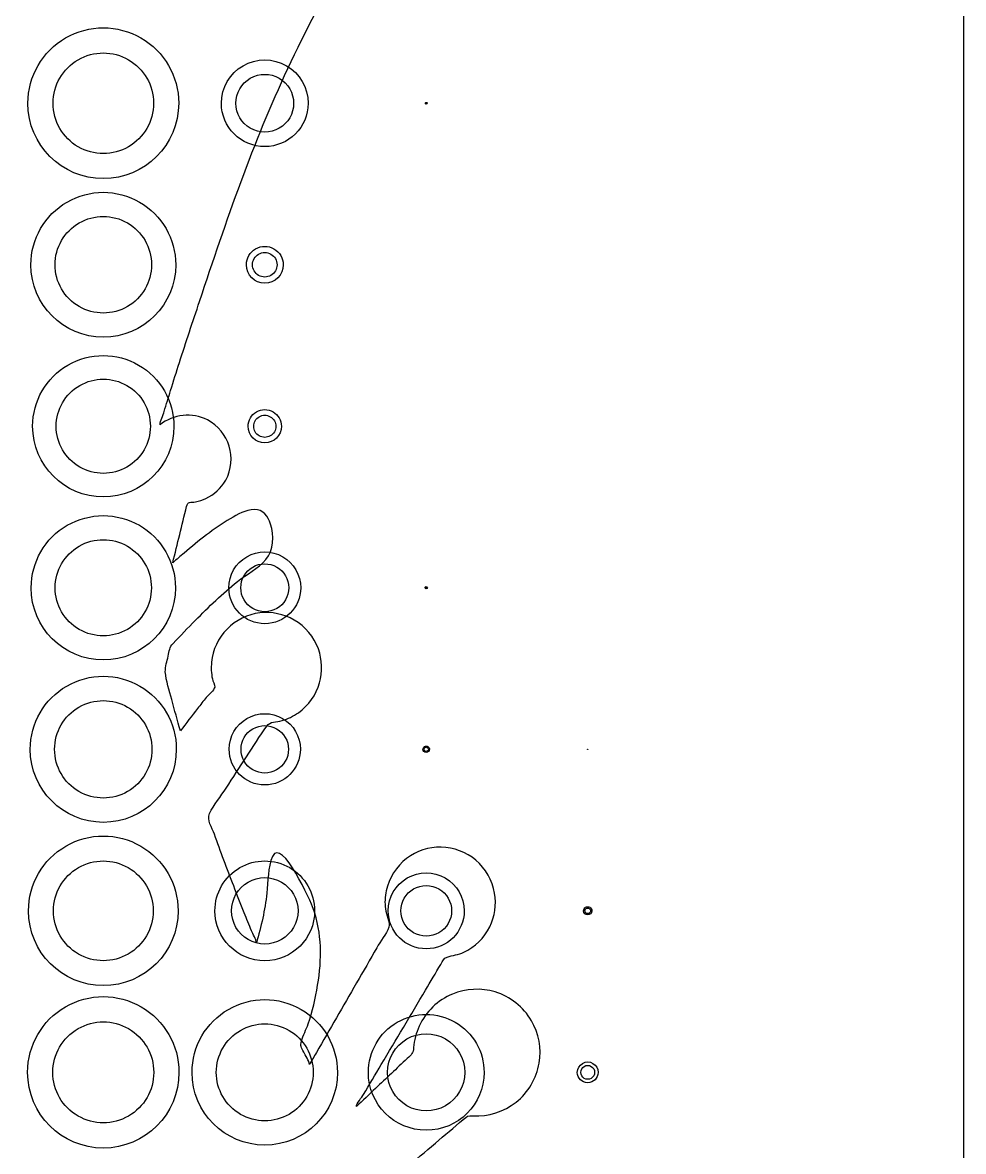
# Model space of a CAD drawing. Extents: x 9 to 391, y 39 to 560.
# Drawn here: x 297.4 to 390.6, y 144.2 to 256 of the extents above; entities that cross this region are included whole.
import ezdxf

# ---------------------------------------------------------------- set-up
doc = ezdxf.new("R2010")
doc.units = 0
doc.layers.add('Capa_1', color=7, linetype='CONTINUOUS')
doc.layers.add('Capa_2', color=7, linetype='CONTINUOUS')

msp = doc.modelspace()

# ---------------------------------------------------------------- linework, layer by layer
at = {"layer": 'Capa_1', "color": 7}
msp.add_lwpolyline([(9.38403, 559.9909), (390.61597, 559.9909), (390.61597, 40.0091), (9.38403, 40.0091)], close=True, dxfattribs=at)
for points in [[(323.67306, 251.428915), (325.43323, 255.185415), (327.36768, 258.851125), (329.49748, 262.411375)], [(319.03921, 240.235545), (320.44257, 244.021385), (321.95967, 247.771465), (323.67306, 251.428915)], [(314.92266, 228.364395), (316.24624, 232.338265), (317.58355, 236.307535), (319.03921, 240.235545)], [(312.92494, 222.299515), (313.57066, 224.328185), (314.25033, 226.344915), (314.92266, 228.364395)], [(312.05448, 219.547255), (312.33515, 220.468045), (312.63326, 221.382415), (312.92494, 222.299515)], [(311.41793, 217.458075), (311.6298, 218.154155), (311.8426, 218.851165), (312.05448, 219.547255)], [(311.01251, 216.128245), (311.01251, 216.530865), (311.30144, 217.076555), (311.41793, 217.458075)], [(315.69497, 216.617995), (314.18887, 217.384695), (312.3269, 217.189345), (311.01251, 216.128245)], [(317.51109, 210.653075), (318.69433, 212.773445), (317.84313, 215.523875), (315.69497, 216.617995)], [(315.54822, 208.833525), (316.37373, 209.215035), (317.06807, 209.858845), (317.51109, 210.653075)], [(312.2682, 202.476995), (312.72406, 204.334155), (313.17993, 206.191315), (313.63671, 208.048465)], [(313.63671, 208.048465), (313.7697, 208.588655), (314.00727, 208.411655), (314.51909, 208.506125)], [(314.51909, 208.506125), (314.87405, 208.572125), (315.22076, 208.682195), (315.54822, 208.833525)], [(320.34993, 207.744905), (319.50975, 207.733705), (318.66865, 207.254245), (317.97062, 206.838795)], [(321.96425, 206.286685), (321.72211, 207.086415), (321.23964, 207.755915), (320.34993, 207.744905)], [(317.97062, 206.838795), (316.33886, 205.868495), (314.84103, 204.655145), (313.38997, 203.437215)], [(321.49189, 202.777815), (322.29079, 203.713275), (322.30546, 205.158635), (321.96425, 206.286685)], [(313.38997, 203.437215), (313.01299, 203.120815), (312.64059, 202.798905), (312.2682, 202.476995)], [(318.6769, 200.608845), (319.58771, 201.332445), (320.72874, 201.884545), (321.49189, 202.777815)], [(314.50074, 196.756035), (315.83256, 198.098685), (317.19464, 199.431255), (318.6769, 200.608845)], [(320.9021, 197.505325), (319.67301, 197.358585), (318.51179, 196.788135), (317.64501, 195.904035)], [(324.30595, 196.799135), (323.28416, 197.395265), (322.07708, 197.645645), (320.9021, 197.505325)], [(312.30856, 194.488935), (313.03225, 195.251965), (313.76053, 196.009515), (314.50074, 196.756035)], [(317.64501, 195.904035), (316.7773, 195.019025), (316.22881, 193.846025), (316.10682, 192.612505)], [(326.69625, 193.929495), (326.26331, 195.129075), (325.40846, 196.156245), (324.30595, 196.799135)], [(311.81507, 193.208645), (311.92794, 193.747895), (311.93621, 194.096395), (312.30856, 194.488935)], [(326.80912, 190.569185), (327.12372, 191.667885), (327.08336, 192.854645), (326.69625, 193.929495)], [(311.53074, 191.677985), (311.50314, 192.166805), (311.71419, 192.727145), (311.81507, 193.208645)], [(316.10682, 192.612505), (316.05272, 192.066825), (316.08112, 191.512885), (316.19212, 190.975465)], [(312.17922, 188.915625), (311.95542, 189.786875), (311.58119, 190.778285), (311.53074, 191.677985)], [(316.42784, 190.156485), (316.37564, 189.845585), (315.78853, 189.374185), (315.58583, 189.121975)], [(316.19212, 190.975465), (316.23432, 190.770945), (316.45995, 190.346325), (316.42784, 190.156485)], [(324.72516, 187.620655), (325.7277, 188.335085), (326.47065, 189.386115), (326.80912, 190.569185)], [(315.58583, 189.121975), (315.2969, 188.763395), (315.01072, 188.402045), (314.72638, 188.039775)], [(313.02399, 185.822185), (312.73414, 186.851195), (312.44522, 187.880205), (312.17922, 188.915625)], [(314.72638, 188.039775), (314.15127, 187.307015), (313.58809, 186.564135), (313.02399, 185.822185)], [(321.57538, 186.289935), (321.9056, 186.777835), (322.53665, 186.662275), (323.09983, 186.829195)], [(323.09983, 186.829195), (323.68044, 187.000695), (324.2317, 187.269405), (324.72516, 187.620655)], [(317.56524, 180.157185), (318.90165, 182.200505), (320.20595, 184.268605), (321.57538, 186.289935)], [(315.90689, 177.620435), (316.33524, 178.504545), (317.02867, 179.335455), (317.56524, 180.157185)], [(316.39303, 175.576195), (316.16739, 176.204415), (315.61246, 177.013305), (315.90689, 177.620435)], [(318.3027, 170.461445), (317.64138, 172.157185), (317.00758, 173.863935), (316.39303, 175.576195)], [(326.18906, 168.222755), (326.02121, 168.700585), (323.07415, 175.362515), (322.14957, 173.386135)], [(322.14957, 173.386135), (321.65519, 172.329605), (321.73132, 170.877815), (321.59557, 169.754355)], [(338.87243, 174.297735), (337.64243, 174.321535), (336.42067, 173.921715), (335.4429, 173.173355)], [(342.29555, 173.008265), (341.34162, 173.813505), (340.11986, 174.273885), (338.87243, 174.297735)], [(335.4429, 173.173355), (334.41744, 172.388305), (333.69191, 171.245575), (333.41948, 169.982715)], [(344.15935, 169.745185), (343.94473, 171.010795), (343.27698, 172.179195), (342.29555, 173.008265)], [(319.34834, 167.791715), (318.99062, 168.678575), (318.65033, 169.570925), (318.3027, 170.461445)], [(333.41948, 169.982715), (333.29292, 169.394845), (333.26356, 168.787715), (333.33338, 168.190675)], [(321.59557, 169.754355), (321.39286, 168.074195), (321.03514, 166.436235), (320.55359, 164.814765)], [(343.67139, 166.407805), (344.17862, 167.435885), (344.35106, 168.614375), (344.15935, 169.745185)], [(320.07113, 166.006105), (319.8299, 166.601315), (319.58867, 167.196515), (319.34834, 167.791715)], [(326.62476, 160.625395), (327.0531, 163.202475), (327.06044, 165.742895), (326.18906, 168.222755)], [(333.33338, 168.190675), (333.40038, 167.621145), (333.8342, 166.870035), (333.66726, 166.381195)], [(320.55359, 164.814765), (320.55359, 165.161445), (320.20045, 165.687865), (320.07113, 166.006105)], [(333.66726, 166.381195), (333.42879, 165.683275), (332.85643, 164.976185), (332.48954, 164.338785)], [(341.11415, 163.888475), (342.21941, 164.413995), (343.13022, 165.310015), (343.67139, 166.407805)], [(332.48954, 164.338785), (331.8172, 163.174045), (331.14579, 162.008405), (330.47345, 160.843665)], [(338.82749, 162.682475), (339.03661, 163.034645), (339.10174, 163.278615), (339.44754, 163.401505)], [(339.44754, 163.401505), (339.99696, 163.597755), (340.56932, 163.629855), (341.11415, 163.888475)], [(337.31038, 160.128305), (337.81578, 160.979395), (338.3221, 161.831395), (338.82749, 162.682475)], [(325.68551, 156.796445), (326.10651, 158.042795), (326.4092, 159.328585), (326.62476, 160.625395)], [(330.47345, 160.843665), (329.14806, 158.546295), (327.82357, 156.248915), (326.49818, 153.951545)], [(332.93427, 152.762045), (334.39267, 155.217165), (335.85106, 157.673205), (337.31038, 160.128305)], [(344.20614, 159.954065), (342.82662, 160.372265), (341.31961, 160.297065), (339.98778, 159.745875)], [(347.80902, 157.110085), (347.01563, 158.470175), (345.71315, 159.498255), (344.20614, 159.954065)], [(339.98778, 159.745875), (338.53398, 159.144245), (337.33974, 157.994195), (336.68391, 156.564405)], [(325.01685, 155.088765), (325.19754, 155.666555), (325.49013, 156.219565), (325.68551, 156.796445)], [(336.68391, 156.564405), (336.37756, 155.895825), (336.18953, 155.174065), (336.13175, 154.441275)], [(348.57768, 152.917045), (348.81707, 154.353235), (348.54288, 155.852735), (347.80902, 157.110085)], [(325.24615, 153.992825), (325.02785, 154.474295), (324.87192, 154.623795), (325.01685, 155.088765)], [(336.13175, 154.441275), (336.08585, 153.859845), (335.94646, 153.791965), (335.49427, 153.363685)], [(325.8075, 152.754715), (325.8075, 153.099545), (325.38741, 153.680995), (325.24615, 153.992825)], [(326.49818, 153.951545), (326.26795, 153.552605), (326.03771, 153.153655), (325.8075, 152.754715)], [(335.49427, 153.363685), (334.45321, 152.378685), (333.41307, 151.392795), (332.37201, 150.407815)], [(331.17319, 149.797015), (331.76022, 150.785665), (332.34724, 151.774315), (332.93427, 152.762045)], [(346.28, 149.028465), (347.49442, 149.988705), (348.32269, 151.390965), (348.57768, 152.917045)], [(332.37201, 150.407815), (331.73454, 149.804355), (331.09706, 149.200885), (330.4605, 148.597425)], [(330.4605, 148.597425), (330.4605, 148.904665), (331.02276, 149.542985), (331.17319, 149.797015)], [(342.01579, 147.687645), (343.5439, 147.596845), (345.07935, 148.079265), (346.28, 149.028465)], [(341.03435, 147.316225), (341.46179, 147.681235), (341.48103, 147.719755), (342.01579, 147.687645)], [(338.29183, 144.975745), (339.20632, 145.756205), (340.11986, 146.535755), (341.03435, 147.316225)], [(332.32157, 139.881186), (334.2771, 141.616355), (336.30327, 143.278165), (338.29183, 144.975745)]]:
    msp.add_open_spline(points, degree=3, dxfattribs=at)
at = {"layer": 'Capa_2', "color": 5}
for points in [[(310.364419, 247.990907)], [(324.246774, 247.99091)], [(337.442852, 247.990912)], [(310.168344, 231.990912)], [(322.599711, 231.990913)], [(310.050691, 215.990907)], [(322.482068, 215.990908)], [(310.148734, 199.990905)], [(323.756571, 199.990903)], [(337.462462, 199.99091)], [(310.207555, 183.990907)], [(323.73697, 183.990906)], [(337.599715, 183.990912)], [(353.403631, 183.990907)], [(310.325198, 167.990912)], [(324.678144, 167.990904)], [(339.893834, 167.990906)], [(353.658537, 167.990905)], [(310.38403, 151.990904)], [(326.187945, 151.990909)], [(341.207559, 151.990906)], [(354.070298, 151.990911)]]:
    msp.add_lwpolyline(points, close=True, dxfattribs=at)
at = {"layer": 'Capa_2', "color": 7}
for points in [[(312.854615, 247.990907)], [(325.678146, 247.99091)], [(337.472263, 247.990912)], [(312.560501, 231.990912)], [(323.207554, 231.990913)], [(312.384024, 215.990907)], [(323.031088, 215.990908)], [(312.531087, 199.990905)], [(324.942845, 199.990903)], [(337.501678, 199.99091)], [(312.61932, 183.990907)], [(324.913441, 183.990906)], [(337.707559, 183.990912)], [(353.413434, 183.990907)], [(312.795786, 167.990912)], [(326.325203, 167.990904)], [(341.148736, 167.990906)], [(353.795792, 167.990905)], [(312.88403, 151.990904)], [(328.589905, 151.990909)], [(343.119324, 151.990906)], [(354.413435, 151.990911)]]:
    msp.add_lwpolyline(points, close=True, dxfattribs=at)
for points in [[(301.648733, 254.460626), (303.960141, 255.795118), (306.807913, 255.795118), (309.119321, 254.460626)], [(297.913439, 247.990907), (297.913439, 250.659891), (299.337325, 253.126134), (301.648733, 254.460626)], [(309.119321, 254.460626), (311.430729, 253.126134), (312.854615, 250.659891), (312.854615, 247.990907)], [(317.089911, 247.99091), (317.089911, 249.525051), (317.908365, 250.942655), (319.23697, 251.709725)], [(319.23697, 251.709725), (320.565574, 252.476795), (322.202483, 252.476795), (323.531087, 251.709725)], [(323.531087, 251.709725), (324.859692, 250.942655), (325.678146, 249.525051), (325.678146, 247.99091)], [(305.384027, 240.520319), (301.258135, 240.520318), (297.913439, 243.865015), (297.913439, 247.990907)], [(312.854615, 247.990907), (312.854615, 243.865015), (309.509919, 240.520319), (305.384027, 240.520319)], [(321.384029, 243.696793), (319.012453, 243.696793), (317.089911, 245.619335), (317.089911, 247.99091)], [(325.678146, 247.99091), (325.678146, 245.619335), (323.755604, 243.696793), (321.384029, 243.696793)], [(337.295793, 247.990912), (337.295793, 248.022436), (337.31261, 248.051565), (337.33991, 248.067326)], [(337.384028, 247.902677), (337.335297, 247.902677), (337.295793, 247.942181), (337.295793, 247.990912)], [(337.33991, 248.067326), (337.367211, 248.083088), (337.400846, 248.083088), (337.428146, 248.067326)], [(337.472263, 247.990912), (337.472263, 247.942181), (337.432759, 247.902677), (337.384028, 247.902677)], [(337.428146, 248.067326), (337.455446, 248.051565), (337.472263, 248.022436), (337.472263, 247.990912)], [(301.795795, 238.205918), (304.016203, 239.487871), (306.751858, 239.487871), (308.972266, 238.205918)], [(298.20756, 231.990912), (298.20756, 234.554818), (299.575387, 236.923965), (301.795795, 238.205918)], [(308.972266, 238.205918), (311.192673, 236.923965), (312.560501, 234.554818), (312.560501, 231.990912)], [(320.47226, 233.570136), (321.036462, 233.895878), (321.731588, 233.895878), (322.29579, 233.570136)], [(319.560496, 231.990913), (319.560496, 232.642397), (319.908058, 233.244393), (320.47226, 233.570136)], [(322.29579, 233.570136), (322.859992, 233.244393), (323.207554, 232.642397), (323.207554, 231.990913)], [(305.38403, 224.814441), (301.420575, 224.814441), (298.20756, 228.027457), (298.20756, 231.990912)], [(312.560501, 231.990912), (312.560501, 228.027457), (309.347486, 224.814441), (305.38403, 224.814441)], [(321.384025, 230.167384), (320.376918, 230.167384), (319.560496, 230.983806), (319.560496, 231.990913)], [(323.207554, 231.990913), (323.207554, 230.983806), (322.391132, 230.167384), (321.384025, 230.167384)], [(301.884024, 222.053085), (304.049832, 223.303515), (306.718217, 223.303515), (308.884024, 222.053085)], [(298.384024, 215.990907), (298.384024, 218.491766), (299.718217, 220.802655), (301.884024, 222.053085)], [(308.884024, 222.053085), (311.049832, 220.802655), (312.384024, 218.491766), (312.384024, 215.990907)], [(319.73697, 215.990908), (319.73697, 216.579346), (320.050898, 217.123084), (320.5605, 217.417303)], [(320.5605, 217.417303), (321.070101, 217.711522), (321.697957, 217.711522), (322.207558, 217.417303)], [(322.207558, 217.417303), (322.71716, 217.123084), (323.031088, 216.579346), (323.031088, 215.990908)], [(305.384024, 208.990907), (301.518031, 208.990907), (298.384024, 212.124914), (298.384024, 215.990907)], [(312.384024, 215.990907), (312.384024, 212.124914), (309.250018, 208.990907), (305.384024, 208.990907)], [(321.384029, 214.343849), (320.474384, 214.343849), (319.73697, 215.081263), (319.73697, 215.990908)], [(323.031088, 215.990908), (323.031088, 215.081263), (322.293674, 214.343849), (321.384029, 214.343849)], [(301.810498, 206.180439), (304.021806, 207.457138), (306.746249, 207.457138), (308.957557, 206.180439)], [(298.236969, 199.990905), (298.236969, 202.544303), (299.599191, 204.90374), (301.810498, 206.180439)], [(308.957557, 206.180439), (311.168865, 204.90374), (312.531087, 202.544303), (312.531087, 199.990905)], [(319.60461, 203.072935), (320.705714, 203.708657), (322.06233, 203.708657), (323.163434, 203.072935)], [(317.825199, 199.990903), (317.825199, 201.262349), (318.503507, 202.437212), (319.60461, 203.072935)], [(323.163434, 203.072935), (324.264538, 202.437212), (324.942845, 201.262349), (324.942845, 199.990903)], [(305.384028, 192.843846), (301.436816, 192.843846), (298.236969, 196.043693), (298.236969, 199.990905)], [(312.531087, 199.990905), (312.531087, 196.043693), (309.331239, 192.843846), (305.384028, 192.843846)], [(321.384022, 196.43208), (319.418538, 196.43208), (317.825199, 198.02542), (317.825199, 199.990903)], [(324.942845, 199.990904), (324.942845, 198.02542), (323.349506, 196.43208), (321.384022, 196.43208)], [(337.266384, 199.99091), (337.266384, 200.032941), (337.288807, 200.07178), (337.325207, 200.092795)], [(337.384031, 199.873263), (337.319056, 199.873263), (337.266384, 199.925935), (337.266384, 199.99091)], [(337.325207, 200.092795), (337.361607, 200.113811), (337.406454, 200.113811), (337.442854, 200.092795)], [(337.501678, 199.99091), (337.501678, 199.925935), (337.449005, 199.873263), (337.384031, 199.873263)], [(337.442854, 200.092795), (337.479254, 200.07178), (337.501678, 200.032941), (337.501678, 199.99091)], [(301.766379, 190.256855), (304.004986, 191.549316), (306.763065, 191.549316), (309.001673, 190.256855)], [(298.148731, 183.990907), (298.148731, 186.575829), (299.527771, 188.964395), (301.766379, 190.256855)], [(309.001673, 190.256855), (311.24028, 188.964395), (312.61932, 186.575829), (312.61932, 183.990907)], [(317.854618, 183.990906), (317.854618, 185.251843), (318.52732, 186.416997), (319.619324, 187.047466)], [(319.619324, 187.047466), (320.711327, 187.677935), (322.056731, 187.677935), (323.148735, 187.047466)], [(323.148735, 187.047466), (324.240739, 186.416997), (324.913441, 185.251843), (324.913441, 183.990906)], [(305.384026, 176.755613), (301.388083, 176.755613), (298.148732, 179.994964), (298.148731, 183.990907)], [(312.61932, 183.990907), (312.61932, 179.994964), (309.379968, 176.755613), (305.384026, 176.755613)], [(321.384029, 180.461494), (319.434789, 180.461494), (317.854618, 182.041666), (317.854618, 183.990906)], [(324.913441, 183.990906), (324.913441, 182.041666), (323.33327, 180.461494), (321.384029, 180.461494)], [(337.0605, 183.990912), (337.0605, 184.106498), (337.122164, 184.213304), (337.222265, 184.271097)], [(337.384029, 183.667383), (337.205349, 183.667383), (337.0605, 183.812232), (337.0605, 183.990912)], [(337.222265, 184.271097), (337.322365, 184.32889), (337.445694, 184.32889), (337.545794, 184.271097)], [(337.707559, 183.990912), (337.707559, 183.812232), (337.56271, 183.667383), (337.384029, 183.667383)], [(337.545794, 184.271097), (337.645894, 184.213304), (337.707559, 184.106498), (337.707559, 183.990912)], [(353.354611, 183.990907), (353.354611, 184.001415), (353.360217, 184.011125), (353.369317, 184.016379)], [(353.384023, 183.961496), (353.367779, 183.961496), (353.354611, 183.974664), (353.354611, 183.990907)], [(353.369317, 184.016379), (353.378417, 184.021633), (353.389629, 184.021633), (353.398729, 184.016379)], [(353.413434, 183.990907), (353.413434, 183.974664), (353.400266, 183.961496), (353.384023, 183.961496)], [(353.398729, 184.016379), (353.407829, 184.011125), (353.413434, 184.001415), (353.413434, 183.990907)], [(301.678139, 174.409688), (303.971347, 175.733672), (306.796696, 175.733672), (309.089904, 174.409688)], [(297.972257, 167.990912), (297.972257, 170.63888), (299.384931, 173.085704), (301.678139, 174.409688)], [(309.089904, 174.409688), (311.383112, 173.085704), (312.795786, 170.63888), (312.795786, 167.990912)], [(316.442851, 167.990904), (316.442851, 169.756217), (317.384634, 171.387432), (318.913439, 172.270088)], [(318.913439, 172.270088), (320.442244, 173.152745), (322.32581, 173.152745), (323.854615, 172.270088)], [(323.854615, 172.270088), (325.38342, 171.387432), (326.325203, 169.756217), (326.325203, 167.990904)], [(333.619325, 167.990906), (333.619325, 169.335905), (334.336874, 170.578737), (335.501678, 171.251236)], [(335.501678, 171.251236), (336.666482, 171.923736), (338.101579, 171.923736), (339.266383, 171.251236)], [(339.266383, 171.251236), (340.431187, 170.578737), (341.148736, 169.335905), (341.148736, 167.990906)], [(305.384022, 160.579147), (301.290617, 160.579147), (297.972257, 163.897507), (297.972257, 167.990912)], [(312.795786, 167.990912), (312.795786, 163.897507), (309.477426, 160.579147), (305.384022, 160.579147)], [(321.384027, 163.049728), (318.655091, 163.049728), (316.442851, 165.261968), (316.442851, 167.990904)], [(326.325203, 167.990904), (326.325203, 165.261968), (324.112963, 163.049728), (321.384027, 163.049728)], [(337.384031, 164.2262), (335.304841, 164.2262), (333.619325, 165.911716), (333.619325, 167.990906)], [(341.148736, 167.990906), (341.148736, 165.911716), (339.46322, 164.2262), (337.384031, 164.2262)], [(352.972263, 167.990905), (352.972263, 168.138014), (353.050745, 168.273949), (353.178145, 168.347503)], [(353.384027, 167.57914), (353.156616, 167.57914), (352.972263, 167.763493), (352.972263, 167.990905)], [(353.178145, 168.347503), (353.305545, 168.421058), (353.462509, 168.421058), (353.58991, 168.347503)], [(353.795792, 167.990905), (353.795792, 167.763493), (353.611439, 167.57914), (353.384027, 167.57914)], [(353.58991, 168.347503), (353.71731, 168.273949), (353.795792, 168.138014), (353.795792, 167.990905)], [(301.63403, 158.486095), (303.954538, 159.825841), (306.813522, 159.825841), (309.13403, 158.486095)], [(317.781082, 158.231387), (320.01059, 159.518594), (322.757456, 159.518594), (324.986964, 158.231387)], [(297.88403, 151.990904), (297.88403, 154.670396), (299.313522, 157.146349), (301.63403, 158.486095)], [(309.13403, 158.486095), (311.454538, 157.146349), (312.88403, 154.670396), (312.88403, 151.990904)], [(314.178141, 151.990909), (314.178141, 154.565323), (315.551574, 156.94418), (317.781082, 158.231387)], [(324.986964, 158.231387), (327.216472, 156.94418), (328.589905, 154.565323), (328.589905, 151.990909)], [(334.516383, 156.957817), (336.290889, 157.982328), (338.477171, 157.982328), (340.251677, 156.957817)], [(331.648736, 151.990906), (331.648736, 154.039929), (332.741877, 155.933305), (334.516383, 156.957817)], [(340.251677, 156.957817), (342.026183, 155.933305), (343.119324, 154.039929), (343.119324, 151.990906)], [(352.354611, 151.990911), (352.354611, 152.358685), (352.550816, 152.698521), (352.869317, 152.882408)], [(352.869317, 152.882408), (353.187818, 153.066295), (353.580228, 153.066295), (353.898729, 152.882408)], [(353.898729, 152.882408), (354.21723, 152.698521), (354.413435, 152.358685), (354.413435, 151.990911)], [(305.38403, 144.490904), (301.241894, 144.490904), (297.88403, 147.848769), (297.88403, 151.990904)], [(312.88403, 151.990904), (312.88403, 147.848769), (309.526165, 144.490904), (305.38403, 144.490904)], [(321.384023, 144.785027), (317.404324, 144.785027), (314.178141, 148.011211), (314.178141, 151.990909)], [(328.589905, 151.99091), (328.589905, 148.011211), (325.363722, 144.785027), (321.384023, 144.785027)], [(337.38403, 146.255612), (334.216515, 146.255612), (331.648736, 148.823391), (331.648736, 151.990906)], [(343.119324, 151.990906), (343.119324, 148.823391), (340.551546, 146.255612), (337.38403, 146.255612)], [(353.384023, 150.9615), (352.815495, 150.9615), (352.354611, 151.422383), (352.354611, 151.990911)], [(354.413435, 151.990911), (354.413435, 151.422383), (353.952551, 150.9615), (353.384023, 150.9615)]]:
    msp.add_open_spline(points, degree=3, dxfattribs=at)
at = {"layer": 'Capa_2', "color": 5}
for points in [[(302.893831, 252.304053), (304.43477, 253.193714), (306.333284, 253.193714), (307.874223, 252.304053)], [(300.403635, 247.990907), (300.403635, 249.770229), (301.352892, 251.414391), (302.893831, 252.304053)], [(307.874223, 252.304053), (309.415162, 251.414391), (310.364419, 249.770229), (310.364419, 247.990907)], [(319.952656, 250.47012), (320.838392, 250.9815), (321.929665, 250.9815), (322.815401, 250.47012)], [(318.521284, 247.99091), (318.521284, 249.01367), (319.06692, 249.95874), (319.952656, 250.47012)], [(322.815401, 250.47012), (323.701137, 249.95874), (324.246774, 249.01367), (324.246774, 247.99091)], [(302.893831, 243.677761), (301.352892, 244.567422), (300.403635, 246.211584), (300.403635, 247.990907)], [(310.364419, 247.990907), (310.364419, 246.211584), (309.415162, 244.567422), (307.874223, 243.677761)], [(319.952656, 245.5117), (319.06692, 246.02308), (318.521284, 246.96815), (318.521284, 247.99091)], [(324.246774, 247.99091), (324.246774, 246.96815), (323.701137, 246.02308), (322.815401, 245.5117)], [(337.325205, 247.990912), (337.325205, 248.011928), (337.336416, 248.031347), (337.354616, 248.041855)], [(337.354616, 247.93997), (337.336416, 247.950478), (337.325205, 247.969897), (337.325205, 247.990912)], [(337.354616, 248.041855), (337.372816, 248.052363), (337.39524, 248.052363), (337.41344, 248.041855)], [(337.41344, 247.93997), (337.39524, 247.929462), (337.372816, 247.929462), (337.354616, 247.93997)], [(337.41344, 248.041855), (337.43164, 248.031347), (337.442852, 248.011928), (337.442852, 247.990912)], [(337.442852, 247.990912), (337.442852, 247.969897), (337.43164, 247.950478), (337.41344, 247.93997)], [(322.815401, 245.5117), (321.929665, 245.00032), (320.838392, 245.00032), (319.952656, 245.5117)], [(307.874223, 243.677761), (306.333284, 242.788099), (304.43477, 242.788099), (302.893831, 243.677761)], [(300.599717, 231.990912), (300.599717, 233.700183), (301.511602, 235.279614), (302.991873, 236.134249)], [(302.991873, 236.134249), (304.472145, 236.988885), (306.295915, 236.988885), (307.776187, 236.134249)], [(307.776187, 236.134249), (309.256459, 235.279614), (310.168344, 233.700183), (310.168344, 231.990912)], [(320.168339, 231.990913), (320.168339, 232.425236), (320.400047, 232.826567), (320.776182, 233.043728)], [(320.776182, 233.043728), (321.152316, 233.260889), (321.615733, 233.260889), (321.991868, 233.043728)], [(321.991868, 233.043728), (322.368003, 232.826567), (322.599711, 232.425236), (322.599711, 231.990913)], [(302.991873, 227.847575), (301.511602, 228.70221), (300.599717, 230.281641), (300.599717, 231.990912)], [(310.168344, 231.990912), (310.168344, 230.281641), (309.256459, 228.70221), (307.776187, 227.847575)], [(320.776182, 230.938098), (320.400047, 231.155259), (320.168339, 231.55659), (320.168339, 231.990913)], [(322.599711, 231.990913), (322.599711, 231.55659), (322.368003, 231.155259), (321.991868, 230.938098)], [(321.991868, 230.938098), (321.615733, 230.720936), (321.152316, 230.720936), (320.776182, 230.938098)], [(307.776187, 227.847575), (306.295915, 226.992939), (304.472145, 226.992939), (302.991873, 227.847575)], [(303.050691, 220.032359), (304.494563, 220.865979), (306.273486, 220.865979), (307.717358, 220.032359)], [(300.717358, 215.990907), (300.717358, 217.658147), (301.606819, 219.198739), (303.050691, 220.032359)], [(307.717358, 220.032359), (309.161229, 219.198739), (310.050691, 217.658147), (310.050691, 215.990907)], [(320.28599, 215.990908), (320.28599, 216.3832), (320.495275, 216.745692), (320.835009, 216.941838)], [(320.835009, 216.941838), (321.174744, 217.137984), (321.593314, 217.137984), (321.933049, 216.941838)], [(321.933049, 216.941838), (322.272783, 216.745692), (322.482068, 216.3832), (322.482068, 215.990908)], [(303.050691, 211.949455), (301.606819, 212.783075), (300.717358, 214.323668), (300.717358, 215.990907)], [(310.050691, 215.990907), (310.050691, 214.323668), (309.161229, 212.783075), (307.717358, 211.949455)], [(320.835009, 215.039978), (320.495275, 215.236124), (320.28599, 215.598617), (320.28599, 215.990908)], [(322.482068, 215.990908), (322.482068, 215.598617), (322.272783, 215.236124), (321.933049, 215.039978)], [(321.933049, 215.039978), (321.593314, 214.843833), (321.174744, 214.843833), (320.835009, 215.039978)], [(307.717358, 211.949455), (306.273486, 211.115836), (304.494563, 211.115836), (303.050691, 211.949455)], [(303.001675, 204.117261), (304.47588, 204.968394), (306.292175, 204.968394), (307.766381, 204.117261)], [(300.619322, 199.990905), (300.619322, 201.69317), (301.52747, 203.266128), (303.001675, 204.117261)], [(307.766381, 204.117261), (309.240586, 203.266128), (310.148734, 201.69317), (310.148734, 199.990905)], [(320.197748, 202.045591), (320.931817, 202.469406), (321.836227, 202.469406), (322.570297, 202.045591)], [(319.011473, 199.990903), (319.011473, 200.838534), (319.463678, 201.621776), (320.197748, 202.045591)], [(322.570297, 202.045591), (323.304366, 201.621776), (323.756571, 200.838534), (323.756571, 199.990903)], [(303.001675, 195.864548), (301.52747, 196.715681), (300.619322, 198.288639), (300.619322, 199.990905)], [(310.148734, 199.990905), (310.148734, 198.288639), (309.240586, 196.715681), (307.766381, 195.864548)], [(320.197748, 197.936216), (319.463678, 198.360031), (319.011473, 199.143273), (319.011473, 199.990903)], [(323.756571, 199.990903), (323.756571, 199.143273), (323.304366, 198.360031), (322.570297, 197.936216)], [(337.305599, 199.99091), (337.305599, 200.018931), (337.320548, 200.044823), (337.344815, 200.058833)], [(337.344815, 199.922986), (337.320548, 199.936997), (337.305599, 199.962889), (337.305599, 199.99091)], [(337.344815, 200.058833), (337.369082, 200.072844), (337.39898, 200.072844), (337.423246, 200.058833)], [(337.423246, 199.922986), (337.39898, 199.908976), (337.369082, 199.908976), (337.344815, 199.922986)], [(337.423246, 200.058833), (337.447513, 200.044823), (337.462462, 200.018931), (337.462462, 199.99091)], [(337.462462, 199.99091), (337.462462, 199.962889), (337.447513, 199.936997), (337.423246, 199.922986)], [(322.570297, 197.936216), (321.836227, 197.512401), (320.931817, 197.512401), (320.197748, 197.936216)], [(307.766381, 195.864548), (306.292175, 195.013415), (304.47588, 195.013415), (303.001675, 195.864548)], [(302.972261, 188.168206), (304.464666, 189.029846), (306.303385, 189.029846), (307.79579, 188.168206)], [(300.560496, 183.990907), (300.560496, 185.714188), (301.479856, 187.306565), (302.972261, 188.168206)], [(307.79579, 188.168206), (309.288195, 187.306565), (310.207555, 185.714188), (310.207555, 183.990907)], [(319.031088, 183.990906), (319.031088, 184.831531), (319.479556, 185.6083), (320.207559, 186.028613)], [(320.207559, 186.028613), (320.935561, 186.448925), (321.832497, 186.448925), (322.5605, 186.028613)], [(322.5605, 186.028613), (323.288502, 185.6083), (323.73697, 184.831531), (323.73697, 183.990906)], [(302.972261, 179.813608), (301.479856, 180.675248), (300.560496, 182.267626), (300.560496, 183.990907)], [(310.207555, 183.990907), (310.207555, 182.267626), (309.288195, 180.675248), (307.79579, 179.813608)], [(320.207559, 181.953199), (319.479556, 182.373512), (319.031088, 183.150281), (319.031088, 183.990906)], [(323.73697, 183.990906), (323.73697, 183.150281), (323.288502, 182.373512), (322.5605, 181.953199)], [(337.168343, 183.990912), (337.168343, 184.067969), (337.209453, 184.139173), (337.276186, 184.177702)], [(337.276186, 183.804122), (337.209453, 183.842651), (337.168343, 183.913855), (337.168343, 183.990912)], [(337.276186, 184.177702), (337.34292, 184.216231), (337.425139, 184.216231), (337.491872, 184.177702)], [(337.491872, 183.804122), (337.425139, 183.765594), (337.34292, 183.765594), (337.276186, 183.804122)], [(337.491872, 184.177702), (337.558606, 184.139173), (337.599715, 184.067969), (337.599715, 183.990912)], [(337.599715, 183.990912), (337.599715, 183.913855), (337.558606, 183.842651), (337.491872, 183.804122)], [(353.364415, 183.990907), (353.364415, 183.997913), (353.368152, 184.004386), (353.374219, 184.007888)], [(353.374219, 183.973927), (353.368152, 183.977429), (353.364415, 183.983902), (353.364415, 183.990907)], [(353.374219, 184.007888), (353.380285, 184.011391), (353.38776, 184.011391), (353.393827, 184.007888)], [(353.393827, 183.973927), (353.38776, 183.970424), (353.380285, 183.970424), (353.374219, 183.973927)], [(353.393827, 184.007888), (353.399893, 184.004386), (353.403631, 183.997913), (353.403631, 183.990907)], [(353.403631, 183.990907), (353.403631, 183.983902), (353.399893, 183.977429), (353.393827, 183.973927)], [(322.5605, 181.953199), (321.832497, 181.532887), (320.935561, 181.532887), (320.207559, 181.953199)], [(307.79579, 179.813608), (306.303385, 178.951967), (304.464666, 178.951967), (302.972261, 179.813608)], [(300.442845, 167.990912), (300.442845, 169.756224), (301.384628, 171.38744), (302.913433, 172.270096)], [(302.913433, 172.270096), (304.442239, 173.152752), (306.325804, 173.152752), (307.85461, 172.270096)], [(307.85461, 172.270096), (309.383415, 171.38744), (310.325198, 169.756224), (310.325198, 167.990912)], [(319.736968, 170.843694), (320.756172, 171.432131), (322.011882, 171.432131), (323.031086, 170.843694)], [(318.08991, 167.990904), (318.08991, 169.167779), (318.717765, 170.255256), (319.736968, 170.843694)], [(323.031086, 170.843694), (324.050289, 170.255256), (324.678144, 169.167779), (324.678144, 167.990904)], [(334.874227, 167.990906), (334.874227, 168.887572), (335.352593, 169.716126), (336.129129, 170.16446)], [(336.129129, 170.16446), (336.905665, 170.612793), (337.862396, 170.612793), (338.638932, 170.16446)], [(338.638932, 170.16446), (339.415468, 169.716126), (339.893834, 168.887572), (339.893834, 167.990906)], [(302.913433, 163.711727), (301.384628, 164.594384), (300.442845, 166.225599), (300.442845, 167.990912)], [(310.325198, 167.990912), (310.325198, 166.225599), (309.383415, 164.594384), (307.85461, 163.711727)], [(319.736968, 165.138115), (318.717765, 165.726552), (318.08991, 166.81403), (318.08991, 167.990904)], [(324.678144, 167.990904), (324.678144, 166.81403), (324.050289, 165.726552), (323.031086, 165.138115)], [(336.129129, 165.817352), (335.352593, 166.265685), (334.874227, 167.094239), (334.874227, 167.990906)], [(339.893834, 167.990906), (339.893834, 167.094239), (339.415468, 166.265685), (338.638932, 165.817352)], [(353.109518, 167.990905), (353.109518, 168.088977), (353.161839, 168.179601), (353.246772, 168.228637)], [(353.246772, 167.753172), (353.161839, 167.802209), (353.109518, 167.892832), (353.109518, 167.990905)], [(353.246772, 168.228637), (353.331706, 168.277673), (353.436349, 168.277673), (353.521282, 168.228637)], [(353.521282, 167.753172), (353.436349, 167.704136), (353.331706, 167.704136), (353.246772, 167.753172)], [(353.521282, 168.228637), (353.606216, 168.179601), (353.658537, 168.088977), (353.658537, 167.990905)], [(353.658537, 167.990905), (353.658537, 167.892832), (353.606216, 167.802209), (353.521282, 167.753172)], [(338.638932, 165.817352), (337.862396, 165.369019), (336.905665, 165.369019), (336.129129, 165.817352)], [(323.031086, 165.138115), (322.011882, 164.549678), (320.756172, 164.549678), (319.736968, 165.138115)], [(307.85461, 163.711727), (306.325804, 162.829071), (304.442239, 162.829071), (302.913433, 163.711727)], [(302.88403, 156.321031), (304.431035, 157.214195), (306.337024, 157.214195), (307.88403, 156.321031)], [(318.982062, 156.151228), (320.468401, 157.009366), (322.299645, 157.009366), (323.785984, 156.151228)], [(300.38403, 151.990904), (300.38403, 153.777232), (301.337024, 155.427867), (302.88403, 156.321031)], [(307.88403, 156.321031), (309.431035, 155.427867), (310.38403, 153.777232), (310.38403, 151.990904)], [(316.580101, 151.990909), (316.580101, 153.707185), (317.495724, 155.29309), (318.982062, 156.151228)], [(323.785984, 156.151228), (325.272322, 155.29309), (326.187945, 153.707185), (326.187945, 151.990909)], [(335.472265, 155.30218), (336.655269, 155.985188), (338.112791, 155.985188), (339.295795, 155.30218)], [(333.5605, 151.990906), (333.5605, 153.356922), (334.289261, 154.619172), (335.472265, 155.30218)], [(339.295795, 155.30218), (340.478799, 154.619172), (341.207559, 153.356922), (341.207559, 151.990906)], [(352.697749, 151.990911), (352.697749, 152.236094), (352.828552, 152.462651), (353.040886, 152.585242)], [(353.040886, 152.585242), (353.25322, 152.707834), (353.514826, 152.707834), (353.72716, 152.585242)], [(353.72716, 152.585242), (353.939494, 152.462651), (354.070298, 152.236094), (354.070298, 151.990911)], [(302.88403, 147.660777), (301.337024, 148.553941), (300.38403, 150.204576), (300.38403, 151.990904)], [(310.38403, 151.990904), (310.38403, 150.204576), (309.431035, 148.553941), (307.88403, 147.660777)], [(318.982062, 147.830591), (317.495724, 148.688729), (316.580101, 150.274634), (316.580101, 151.990909)], [(326.187945, 151.990909), (326.187945, 150.274634), (325.272322, 148.688729), (323.785984, 147.830591)], [(335.472265, 148.679632), (334.289261, 149.36264), (333.5605, 150.624891), (333.5605, 151.990906)], [(341.207559, 151.990906), (341.207559, 150.624891), (340.478799, 149.36264), (339.295795, 148.679632)], [(353.040886, 151.39658), (352.828552, 151.519171), (352.697749, 151.745729), (352.697749, 151.990911)], [(353.72716, 151.39658), (353.514826, 151.273989), (353.25322, 151.273989), (353.040886, 151.39658)], [(354.070298, 151.990911), (354.070298, 151.745729), (353.939494, 151.519171), (353.72716, 151.39658)], [(307.88403, 147.660777), (306.337024, 146.767613), (304.431035, 146.767613), (302.88403, 147.660777)], [(323.785984, 147.830591), (322.299645, 146.972453), (320.468401, 146.972453), (318.982062, 147.830591)], [(339.295795, 148.679632), (338.112791, 147.996625), (336.655269, 147.996625), (335.472265, 148.679632)]]:
    msp.add_open_spline(points, degree=3, dxfattribs=at)

doc.saveas('drawing.dxf')
